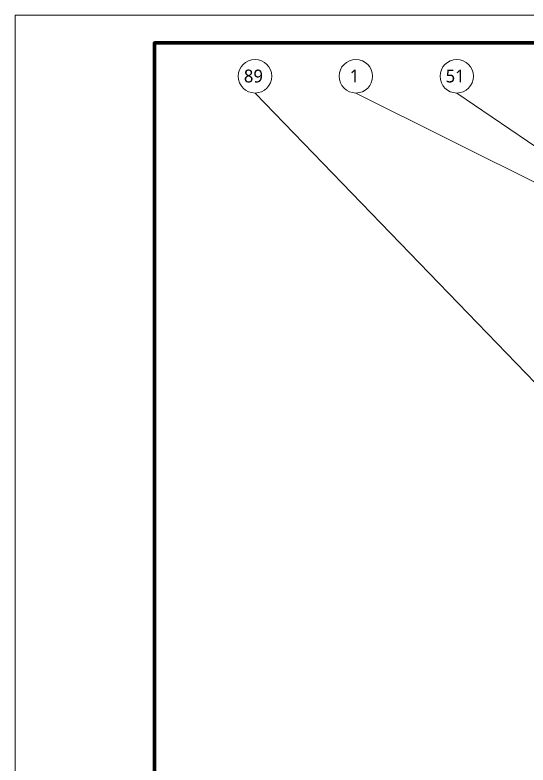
# Model space of a CAD drawing. Header units: millimetres. Extents: x 0 to 420, y 0 to 297.
# Drawn here: x 0 to 92, y 162.4 to 297 of the extents above; entities that cross this region are included whole.
import ezdxf

# ---------------------------------------------------------------- set-up
doc = ezdxf.new("R2010")
doc.units = ezdxf.units.MM
doc.layers.add('DIM', color=3, linetype='CONTINUOUS', lineweight=18)
doc.layers.add('FRAME', color=7, linetype='CONTINUOUS', lineweight=70)
doc.styles.add('CJK', font='NotoSansCJK-Regular.ttc')

msp = doc.modelspace()

# ---------------------------------------------------------------- linework, layer by layer
at = {"layer": 'DIM'}
for p, q in [((130.68, 192.24), (43.05, 283)), ((168.54, 229.39), (61.14, 283)), ((169.5, 221.5), (79.24, 283))]:
    msp.add_line(p, q, dxfattribs=at)
for centre in [(43.05, 286), (61.14, 286), (79.24, 286)]:
    msp.add_circle(centre, 3, dxfattribs=at)
at = {"layer": 'FRAME', "lineweight": 18}
msp.add_lwpolyline([(0, 0), (420, 0), (420, 297), (0, 297)], close=True, dxfattribs=at)
at = {"layer": 'FRAME'}
msp.add_lwpolyline([(25, 5), (415, 5), (415, 292), (25, 292)], close=True, dxfattribs=at)

# ---------------------------------------------------------------- texts
at = {"layer": 'DIM', "style": 'CJK'}
for s, p in [('89', (41.05, 284.9)), ('1', (60.04, 284.9)), ('51', (77.24, 284.9))]:
    msp.add_text(s, height=2.3, dxfattribs=at).set_placement(p)

doc.saveas('drawing.dxf')
